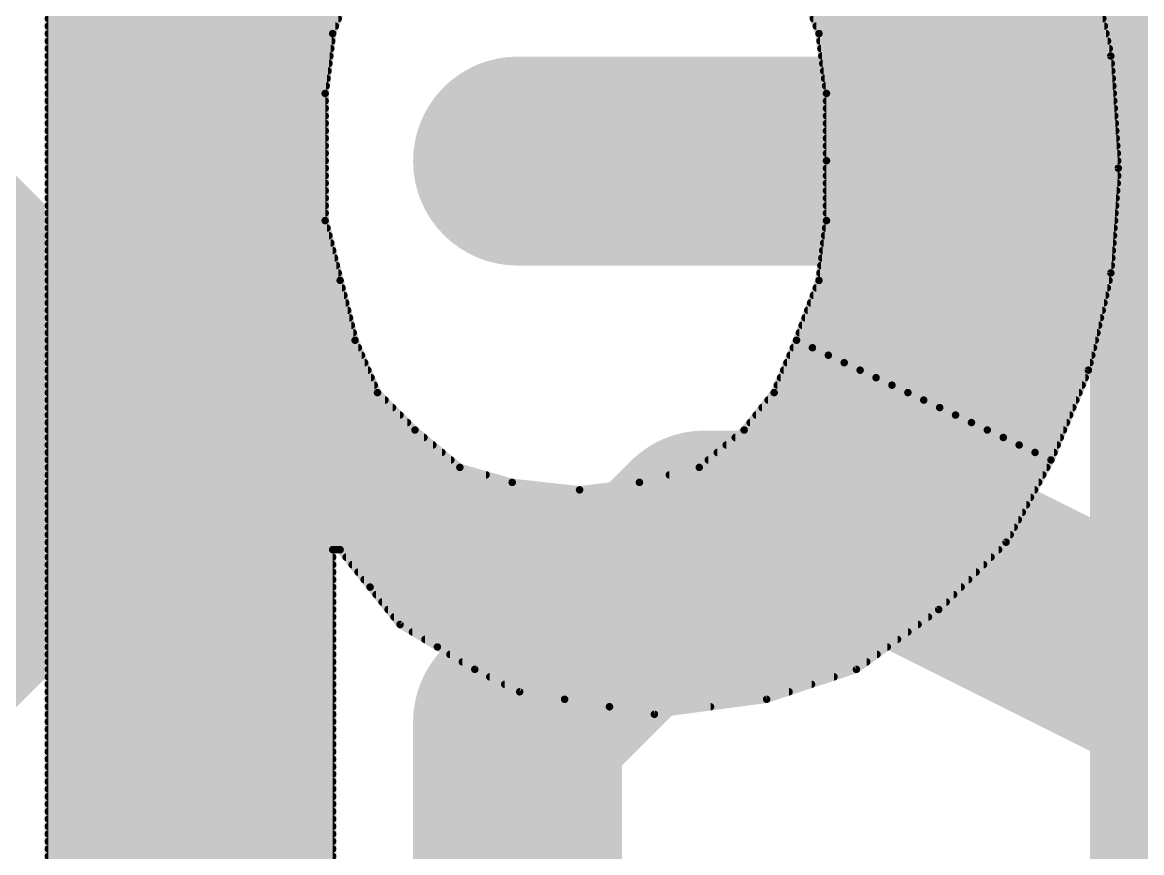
# Model space of a CAD drawing. Extents: x -27 to 80, y -18 to 25.
# Drawn here: x 18.893 to 20.389, y 7.065 to 8.175 of the extents above; entities that cross this region are included whole.
import ezdxf

# ---------------------------------------------------------------- set-up
doc = ezdxf.new("R2010")
doc.units = 0
for name, color, linetype in [('1', 12, 'CONTINUOUS'), ('21', 41, 'CONTINUOUS'), ('22', 40, 'CONTINUOUS')]:
    doc.layers.add(name, color=color, linetype=linetype)

msp = doc.modelspace()

# ---------------------------------------------------------------- linework, layer by layer
at = {"layer": '1', "const_width": 1.016}
msp.add_lwpolyline([(20.828, 0), (20.828, 8.763)], dxfattribs=at)
at = {"layer": '21', "const_width": 0.01}
for points in [[(18.928, 6.79), (18.928, 8.64)], [(20.318, 8.27), (20.348, 8.13)], [(19.338, 8.24), (19.308, 8.16)], [(19.958, 8.16), (19.928, 8.24)], [(18.928, 8.18), (19.3155, 8.18)], [(19.9505, 8.18), (20.3373, 8.18)], [(18.928, 8.17), (19.3117, 8.17)], [(19.9543, 8.17), (20.3394, 8.17)], [(18.928, 8.16), (19.308, 8.16)], [(18.928, 8.15), (19.3068, 8.15)], [(19.308, 8.16), (19.298, 8.08)], [(19.968, 8.08), (19.958, 8.16)], [(19.958, 8.16), (20.3416, 8.16)], [(19.9593, 8.15), (20.3437, 8.15)], [(18.928, 8.14), (19.3055, 8.14)], [(19.9605, 8.14), (20.3459, 8.14)], [(18.928, 8.13), (19.3042, 8.13)], [(18.928, 8.12), (19.303, 8.12)], [(19.9618, 8.13), (20.348, 8.13)], [(19.963, 8.12), (20.3487, 8.12)], [(20.348, 8.13), (20.358, 7.98)], [(18.928, 8.11), (19.3018, 8.11)], [(19.9642, 8.11), (20.3493, 8.11)], [(18.928, 8.1), (19.3005, 8.1)], [(18.928, 8.09), (19.2993, 8.09)], [(19.9655, 8.1), (20.35, 8.1)], [(19.9668, 8.09), (20.3507, 8.09)], [(18.928, 8.08), (19.298, 8.08)], [(19.298, 8.08), (19.298, 7.91)], [(19.968, 7.99), (19.968, 8.08)], [(19.968, 8.08), (20.3513, 8.08)], [(18.928, 8.07), (19.298, 8.07)], [(18.928, 8.06), (19.298, 8.06)], [(19.968, 8.07), (20.352, 8.07)], [(19.968, 8.06), (20.3527, 8.06)], [(18.928, 8.05), (19.298, 8.05)], [(19.968, 8.05), (20.3533, 8.05)], [(18.928, 8.04), (19.298, 8.04)], [(18.928, 8.03), (19.298, 8.03)], [(19.968, 8.04), (20.354, 8.04)], [(19.968, 8.03), (20.3547, 8.03)], [(18.928, 8.02), (19.298, 8.02)], [(19.968, 8.02), (20.3553, 8.02)], [(18.928, 8.01), (19.298, 8.01)], [(18.928, 8), (19.298, 8)], [(19.968, 8.01), (20.356, 8.01)], [(19.968, 8), (20.3567, 8)], [(18.928, 7.99), (19.298, 7.99)], [(19.968, 7.91), (19.968, 7.99)], [(19.968, 7.99), (20.358, 7.98)], [(20.358, 7.98), (19.968, 7.99)], [(19.968, 7.99), (20.3573, 7.99)], [(18.928, 7.98), (19.298, 7.98)], [(18.928, 7.97), (19.298, 7.97)], [(19.968, 7.98), (20.358, 7.98)], [(19.968, 7.97), (20.3573, 7.97)], [(20.358, 7.98), (20.348, 7.84)], [(18.928, 7.96), (19.298, 7.96)], [(19.968, 7.96), (20.3566, 7.96)], [(18.928, 7.95), (19.298, 7.95)], [(18.928, 7.94), (19.298, 7.94)], [(19.968, 7.95), (20.3559, 7.95)], [(19.968, 7.94), (20.3551, 7.94)], [(18.928, 7.93), (19.298, 7.93)], [(19.968, 7.93), (20.3544, 7.93)], [(18.928, 7.92), (19.298, 7.92)], [(18.928, 7.91), (19.298, 7.91)], [(19.298, 7.91), (19.318, 7.83)], [(19.958, 7.83), (19.968, 7.91)], [(19.968, 7.92), (20.3537, 7.92)], [(19.968, 7.91), (20.353, 7.91)], [(18.928, 7.9), (19.3005, 7.9)], [(19.9668, 7.9), (20.3523, 7.9)], [(18.928, 7.89), (19.303, 7.89)], [(18.928, 7.88), (19.3055, 7.88)], [(19.9642, 7.88), (20.3509, 7.88)], [(19.9655, 7.89), (20.3516, 7.89)], [(18.928, 7.87), (19.308, 7.87)], [(19.963, 7.87), (20.3501, 7.87)], [(18.928, 7.86), (19.3105, 7.86)], [(18.928, 7.85), (19.313, 7.85)], [(19.9605, 7.85), (20.3487, 7.85)], [(19.9618, 7.86), (20.3494, 7.86)], [(18.928, 7.84), (19.3155, 7.84)], [(19.9593, 7.84), (20.348, 7.84)], [(20.348, 7.84), (20.318, 7.71)], [(18.928, 7.83), (19.318, 7.83)], [(18.928, 7.82), (19.3205, 7.82)], [(19.318, 7.83), (19.338, 7.75)], [(19.928, 7.75), (19.958, 7.83)], [(19.9543, 7.82), (20.3434, 7.82)], [(19.958, 7.83), (20.3457, 7.83)], [(18.928, 7.81), (19.323, 7.81)], [(19.9505, 7.81), (20.3411, 7.81)], [(18.928, 7.8), (19.3255, 7.8)], [(18.928, 7.79), (19.328, 7.79)], [(19.943, 7.79), (20.3365, 7.79)], [(19.9468, 7.8), (20.3388, 7.8)], [(18.928, 7.78), (19.3305, 7.78)], [(19.9393, 7.78), (20.3342, 7.78)], [(18.928, 7.77), (19.333, 7.77)], [(18.928, 7.76), (19.3355, 7.76)], [(19.9318, 7.76), (20.3295, 7.76)], [(19.9355, 7.77), (20.3318, 7.77)], [(18.928, 7.75), (19.338, 7.75)], [(19.338, 7.75), (19.368, 7.68)], [(19.898, 7.68), (19.928, 7.75)], [(20.268, 7.59), (19.928, 7.75)], [(19.928, 7.75), (20.3272, 7.75)], [(19.928, 7.75), (20.268, 7.59)], [(18.928, 7.74), (19.3423, 7.74)], [(18.928, 7.73), (19.3466, 7.73)], [(19.9194, 7.73), (19.9705, 7.73)], [(19.9237, 7.74), (19.9492, 7.74)], [(19.9492, 7.74), (20.3249, 7.74)], [(19.9705, 7.73), (20.3226, 7.73)], [(18.928, 7.72), (19.3509, 7.72)], [(19.9151, 7.72), (19.9917, 7.72)], [(19.9917, 7.72), (20.3203, 7.72)], [(18.928, 7.71), (19.3551, 7.71)], [(18.928, 7.7), (19.3594, 7.7)], [(19.9066, 7.7), (20.0343, 7.7)], [(19.9109, 7.71), (20.013, 7.71)], [(20.013, 7.71), (20.318, 7.71)], [(20.0343, 7.7), (20.3138, 7.7)], [(20.318, 7.71), (20.268, 7.59)], [(18.928, 7.69), (19.3637, 7.69)], [(19.9023, 7.69), (20.0555, 7.69)], [(20.0555, 7.69), (20.3097, 7.69)], [(18.928, 7.68), (19.368, 7.68)], [(18.928, 7.67), (19.378, 7.67)], [(19.368, 7.68), (19.418, 7.63)], [(19.858, 7.63), (19.898, 7.68)], [(19.89, 7.67), (20.098, 7.67)], [(19.898, 7.68), (20.0768, 7.68)], [(20.0768, 7.68), (20.3055, 7.68)], [(20.098, 7.67), (20.3013, 7.67)], [(18.928, 7.66), (19.388, 7.66)], [(19.882, 7.66), (20.1193, 7.66)], [(20.1193, 7.66), (20.2972, 7.66)], [(18.928, 7.65), (19.398, 7.65)], [(18.928, 7.64), (19.408, 7.64)], [(19.866, 7.64), (20.1618, 7.64)], [(19.874, 7.65), (20.1405, 7.65)], [(20.1405, 7.65), (20.293, 7.65)], [(20.1618, 7.64), (20.2888, 7.64)], [(18.928, 7.63), (19.418, 7.63)], [(19.418, 7.63), (19.478, 7.58)], [(19.798, 7.58), (19.858, 7.63)], [(19.858, 7.63), (20.183, 7.63)], [(20.183, 7.63), (20.2847, 7.63)], [(18.928, 7.62), (19.43, 7.62)], [(18.928, 7.61), (19.442, 7.61)], [(19.834, 7.61), (20.2255, 7.61)], [(19.846, 7.62), (20.2043, 7.62)], [(20.2043, 7.62), (20.2805, 7.62)], [(20.2255, 7.61), (20.2763, 7.61)], [(18.928, 7.6), (19.454, 7.6)], [(19.822, 7.6), (20.2468, 7.6)], [(20.2468, 7.6), (20.2722, 7.6)], [(18.928, 7.59), (19.466, 7.59)], [(18.928, 7.58), (19.478, 7.58)], [(19.478, 7.58), (19.548, 7.56)], [(19.718, 7.56), (19.798, 7.58)], [(19.798, 7.58), (20.2625, 7.58)], [(19.81, 7.59), (20.268, 7.59)], [(20.268, 7.59), (20.208, 7.48)], [(18.928, 7.57), (19.513, 7.57)], [(19.758, 7.57), (20.2571, 7.57)], [(18.928, 7.56), (19.548, 7.56)], [(18.928, 7.55), (19.638, 7.55)], [(19.548, 7.56), (19.638, 7.55)], [(19.638, 7.55), (19.718, 7.56)], [(19.638, 7.55), (20.2462, 7.55)], [(19.718, 7.56), (20.2516, 7.56)], [(18.928, 7.54), (20.2407, 7.54)], [(18.928, 7.53), (20.2353, 7.53)], [(18.928, 7.52), (20.2298, 7.52)], [(18.928, 7.51), (20.2244, 7.51)], [(18.928, 7.5), (20.2189, 7.5)], [(18.928, 7.49), (20.2135, 7.49)], [(18.928, 7.48), (20.208, 7.48)], [(20.208, 7.48), (20.118, 7.39)], [(18.928, 7.47), (20.198, 7.47)], [(18.928, 7.46), (19.308, 7.46)], [(19.318, 7.47), (19.308, 7.47)], [(19.308, 7.47), (19.308, 6.45)], [(19.358, 7.42), (19.318, 7.47)], [(19.326, 7.46), (20.188, 7.46)], [(18.928, 7.45), (19.308, 7.45)], [(19.334, 7.45), (20.178, 7.45)], [(18.928, 7.44), (19.308, 7.44)], [(18.928, 7.43), (19.308, 7.43)], [(19.342, 7.44), (20.168, 7.44)], [(19.35, 7.43), (20.158, 7.43)], [(18.928, 7.42), (19.308, 7.42)], [(19.398, 7.37), (19.358, 7.42)], [(19.358, 7.42), (20.148, 7.42)], [(18.928, 7.41), (19.308, 7.41)], [(18.928, 7.4), (19.308, 7.4)], [(19.366, 7.41), (20.138, 7.41)], [(19.374, 7.4), (20.128, 7.4)], [(18.928, 7.39), (19.308, 7.39)], [(19.382, 7.39), (20.118, 7.39)], [(20.118, 7.39), (20.008, 7.31)], [(18.928, 7.38), (19.308, 7.38)], [(18.928, 7.37), (19.308, 7.37)], [(19.39, 7.38), (20.1043, 7.38)], [(19.448, 7.34), (19.398, 7.37)], [(19.398, 7.37), (20.0905, 7.37)], [(18.928, 7.36), (19.308, 7.36)], [(19.4147, 7.36), (20.0768, 7.36)], [(18.928, 7.35), (19.308, 7.35)], [(18.928, 7.34), (19.308, 7.34)], [(19.4313, 7.35), (20.063, 7.35)], [(19.498, 7.31), (19.448, 7.34)], [(19.448, 7.34), (20.0493, 7.34)], [(18.928, 7.33), (19.308, 7.33)], [(19.4647, 7.33), (20.0355, 7.33)], [(18.928, 7.32), (19.308, 7.32)], [(18.928, 7.31), (19.308, 7.31)], [(19.4813, 7.32), (20.0218, 7.32)], [(19.558, 7.28), (19.498, 7.31)], [(19.498, 7.31), (20.008, 7.31)], [(20.008, 7.31), (19.888, 7.27)], [(18.928, 7.3), (19.308, 7.3)], [(19.518, 7.3), (19.978, 7.3)], [(18.928, 7.29), (19.308, 7.29)], [(18.928, 7.28), (19.308, 7.28)], [(19.538, 7.29), (19.948, 7.29)], [(19.618, 7.27), (19.558, 7.28)], [(19.558, 7.28), (19.918, 7.28)], [(18.928, 7.27), (19.308, 7.27)], [(19.678, 7.26), (19.618, 7.27)], [(19.618, 7.27), (19.888, 7.27)], [(19.888, 7.27), (19.738, 7.25)], [(18.928, 7.26), (19.308, 7.26)], [(18.928, 7.25), (19.308, 7.25)], [(19.738, 7.25), (19.678, 7.26)], [(19.678, 7.26), (19.813, 7.26)], [(18.928, 7.24), (19.308, 7.24)], [(18.928, 7.23), (19.308, 7.23)], [(18.928, 7.22), (19.308, 7.22)], [(18.928, 7.21), (19.308, 7.21)], [(18.928, 7.2), (19.308, 7.2)], [(18.928, 7.19), (19.308, 7.19)], [(18.928, 7.18), (19.308, 7.18)], [(18.928, 7.17), (19.308, 7.17)], [(18.928, 7.16), (19.308, 7.16)], [(18.928, 7.15), (19.308, 7.15)], [(18.928, 7.14), (19.308, 7.14)], [(18.928, 7.13), (19.308, 7.13)], [(18.928, 7.12), (19.308, 7.12)], [(18.928, 7.11), (19.308, 7.11)], [(18.928, 7.1), (19.308, 7.1)], [(18.928, 7.09), (19.308, 7.09)], [(18.928, 7.08), (19.308, 7.08)], [(18.928, 7.07), (19.308, 7.07)], [(18.928, 7.06), (19.308, 7.06)]]:
    msp.add_lwpolyline(points, dxfattribs=at)
at = {"layer": '21', "const_width": 0.005}
for points in [[(18.928, 8.1825, 1), (18.928, 8.1775)], [(19.3155, 8.1775, 1), (19.3155, 8.1825)], [(19.9505, 8.1825, 1), (19.9505, 8.1775)], [(20.3373, 8.1775, 1), (20.3373, 8.1825)], [(18.928, 8.1725, 1), (18.928, 8.1675)], [(19.3117, 8.1675, 1), (19.3117, 8.1725)], [(19.9543, 8.1725, 1), (19.9543, 8.1675)], [(20.3394, 8.1675, 1), (20.3394, 8.1725)], [(18.928, 8.1625, 1), (18.928, 8.1575)], [(18.928, 8.1525, 1), (18.928, 8.1475)], [(19.3105, 8.1597, 1), (19.3055, 8.1603)], [(19.3057, 8.1609, 1), (19.3103, 8.1591)], [(19.3068, 8.1475, 1), (19.3068, 8.1525)], [(19.308, 8.1575, 1), (19.308, 8.1625)], [(19.9605, 8.1603, 1), (19.9555, 8.1597)], [(19.958, 8.1625, 1), (19.958, 8.1575)], [(19.9557, 8.1591, 1), (19.9603, 8.1609)], [(19.9593, 8.1525, 1), (19.9593, 8.1475)], [(20.3416, 8.1575, 1), (20.3416, 8.1625)], [(20.3437, 8.1475, 1), (20.3437, 8.1525)], [(18.928, 8.1425, 1), (18.928, 8.1375)], [(19.3055, 8.1375, 1), (19.3055, 8.1425)], [(19.9605, 8.1425, 1), (19.9605, 8.1375)], [(20.3459, 8.1375, 1), (20.3459, 8.1425)], [(18.928, 8.1325, 1), (18.928, 8.1275)], [(18.928, 8.1225, 1), (18.928, 8.1175)], [(19.303, 8.1175, 1), (19.303, 8.1225)], [(19.3042, 8.1275, 1), (19.3042, 8.1325)], [(19.9618, 8.1325, 1), (19.9618, 8.1275)], [(19.963, 8.1225, 1), (19.963, 8.1175)], [(20.3505, 8.1302, 1), (20.3455, 8.1298)], [(20.3456, 8.1295, 1), (20.3504, 8.1305)], [(20.348, 8.1275, 1), (20.348, 8.1325)], [(20.3487, 8.1175, 1), (20.3487, 8.1225)], [(18.928, 8.1125, 1), (18.928, 8.1075)], [(19.3018, 8.1075, 1), (19.3018, 8.1125)], [(19.9642, 8.1125, 1), (19.9642, 8.1075)], [(20.3493, 8.1075, 1), (20.3493, 8.1125)], [(18.928, 8.1025, 1), (18.928, 8.0975)], [(18.928, 8.0925, 1), (18.928, 8.0875)], [(19.2993, 8.0875, 1), (19.2993, 8.0925)], [(19.3005, 8.0975, 1), (19.3005, 8.1025)], [(19.9655, 8.1025, 1), (19.9655, 8.0975)], [(19.9668, 8.0925, 1), (19.9668, 8.0875)], [(20.35, 8.0975, 1), (20.35, 8.1025)], [(20.3507, 8.0875, 1), (20.3507, 8.0925)], [(18.928, 8.0825, 1), (18.928, 8.0775)], [(19.3005, 8.08, 1), (19.2955, 8.08)], [(19.2955, 8.0803, 1), (19.3005, 8.0797)], [(19.298, 8.0775, 1), (19.298, 8.0825)], [(19.9705, 8.08, 1), (19.9655, 8.08)], [(19.968, 8.0825, 1), (19.968, 8.0775)], [(19.9655, 8.0797, 1), (19.9705, 8.0803)], [(20.3513, 8.0775, 1), (20.3513, 8.0825)], [(18.928, 8.0725, 1), (18.928, 8.0675)], [(18.928, 8.0625, 1), (18.928, 8.0575)], [(19.298, 8.0675, 1), (19.298, 8.0725)], [(19.298, 8.0575, 1), (19.298, 8.0625)], [(19.968, 8.0725, 1), (19.968, 8.0675)], [(19.968, 8.0625, 1), (19.968, 8.0575)], [(20.352, 8.0675, 1), (20.352, 8.0725)], [(20.3527, 8.0575, 1), (20.3527, 8.0625)], [(18.928, 8.0525, 1), (18.928, 8.0475)], [(19.298, 8.0475, 1), (19.298, 8.0525)], [(19.968, 8.0525, 1), (19.968, 8.0475)], [(20.3533, 8.0475, 1), (20.3533, 8.0525)], [(18.928, 8.0425, 1), (18.928, 8.0375)], [(18.928, 8.0325, 1), (18.928, 8.0275)], [(19.298, 8.0375, 1), (19.298, 8.0425)], [(19.298, 8.0275, 1), (19.298, 8.0325)], [(19.968, 8.0425, 1), (19.968, 8.0375)], [(19.968, 8.0325, 1), (19.968, 8.0275)], [(20.354, 8.0375, 1), (20.354, 8.0425)], [(20.3547, 8.0275, 1), (20.3547, 8.0325)], [(18.928, 8.0225, 1), (18.928, 8.0175)], [(19.298, 8.0175, 1), (19.298, 8.0225)], [(19.968, 8.0225, 1), (19.968, 8.0175)], [(20.3553, 8.0175, 1), (20.3553, 8.0225)], [(18.928, 8.0125, 1), (18.928, 8.0075)], [(18.928, 8.0025, 1), (18.928, 7.9975)], [(19.298, 8.0075, 1), (19.298, 8.0125)], [(19.298, 7.9975, 1), (19.298, 8.0025)], [(19.968, 8.0125, 1), (19.968, 8.0075)], [(19.968, 8.0025, 1), (19.968, 7.9975)], [(20.356, 8.0075, 1), (20.356, 8.0125)], [(20.3567, 7.9975, 1), (20.3567, 8.0025)], [(18.928, 7.9925, 1), (18.928, 7.9875)], [(19.298, 7.9875, 1), (19.298, 7.9925)], [(19.9705, 7.99, 1), (19.9655, 7.99)], [(19.9681, 7.9925, 1), (19.9679, 7.9875)], [(19.9681, 7.9925, 1), (19.9679, 7.9875)], [(19.968, 7.9925, 1), (19.968, 7.9875)], [(19.9655, 7.99, 1), (19.9705, 7.99)], [(20.3573, 7.9875, 1), (20.3573, 7.9925)], [(18.928, 7.9825, 1), (18.928, 7.9775)], [(18.928, 7.9725, 1), (18.928, 7.9675)], [(19.298, 7.9775, 1), (19.298, 7.9825)], [(19.298, 7.9675, 1), (19.298, 7.9725)], [(19.968, 7.9825, 1), (19.968, 7.9775)], [(19.968, 7.9725, 1), (19.968, 7.9675)], [(20.3605, 7.9798, 1), (20.3555, 7.9802)], [(20.3555, 7.9798, 1), (20.3605, 7.9802)], [(20.3573, 7.9675, 1), (20.3573, 7.9725)], [(20.3579, 7.9775, 1), (20.3581, 7.9825)], [(20.3579, 7.9775, 1), (20.3581, 7.9825)], [(20.358, 7.9775, 1), (20.358, 7.9825)], [(18.928, 7.9625, 1), (18.928, 7.9575)], [(19.298, 7.9575, 1), (19.298, 7.9625)], [(19.968, 7.9625, 1), (19.968, 7.9575)], [(20.3566, 7.9575, 1), (20.3566, 7.9625)], [(18.928, 7.9525, 1), (18.928, 7.9475)], [(18.928, 7.9425, 1), (18.928, 7.9375)], [(19.298, 7.9475, 1), (19.298, 7.9525)], [(19.298, 7.9375, 1), (19.298, 7.9425)], [(19.968, 7.9525, 1), (19.968, 7.9475)], [(19.968, 7.9425, 1), (19.968, 7.9375)], [(20.3551, 7.9375, 1), (20.3551, 7.9425)], [(20.3559, 7.9475, 1), (20.3559, 7.9525)], [(18.928, 7.9325, 1), (18.928, 7.9275)], [(19.298, 7.9275, 1), (19.298, 7.9325)], [(19.968, 7.9325, 1), (19.968, 7.9275)], [(20.3544, 7.9275, 1), (20.3544, 7.9325)], [(18.928, 7.9225, 1), (18.928, 7.9175)], [(18.928, 7.9125, 1), (18.928, 7.9075)], [(19.3004, 7.9106, 1), (19.2956, 7.9094)], [(19.298, 7.9175, 1), (19.298, 7.9225)], [(19.298, 7.9075, 1), (19.298, 7.9125)], [(19.968, 7.9225, 1), (19.968, 7.9175)], [(19.9705, 7.9097, 1), (19.9655, 7.9103)], [(19.968, 7.9125, 1), (19.968, 7.9075)], [(20.353, 7.9075, 1), (20.353, 7.9125)], [(20.3537, 7.9175, 1), (20.3537, 7.9225)], [(18.928, 7.9025, 1), (18.928, 7.8975)], [(19.2955, 7.91, 1), (19.3005, 7.91)], [(19.3005, 7.8975, 1), (19.3005, 7.9025)], [(19.9668, 7.9025, 1), (19.9668, 7.8975)], [(19.9655, 7.91, 1), (19.9705, 7.91)], [(20.3523, 7.8975, 1), (20.3523, 7.9025)], [(18.928, 7.8925, 1), (18.928, 7.8875)], [(18.928, 7.8825, 1), (18.928, 7.8775)], [(19.303, 7.8875, 1), (19.303, 7.8925)], [(19.3055, 7.8775, 1), (19.3055, 7.8825)], [(19.9642, 7.8825, 1), (19.9642, 7.8775)], [(19.9655, 7.8925, 1), (19.9655, 7.8875)], [(20.3509, 7.8775, 1), (20.3509, 7.8825)], [(20.3516, 7.8875, 1), (20.3516, 7.8925)], [(18.928, 7.8725, 1), (18.928, 7.8675)], [(19.308, 7.8675, 1), (19.308, 7.8725)], [(19.963, 7.8725, 1), (19.963, 7.8675)], [(20.3501, 7.8675, 1), (20.3501, 7.8725)], [(18.928, 7.8625, 1), (18.928, 7.8575)], [(18.928, 7.8525, 1), (18.928, 7.8475)], [(19.3105, 7.8575, 1), (19.3105, 7.8625)], [(19.313, 7.8475, 1), (19.313, 7.8525)], [(19.9605, 7.8525, 1), (19.9605, 7.8475)], [(19.9618, 7.8625, 1), (19.9618, 7.8575)], [(20.3487, 7.8475, 1), (20.3487, 7.8525)], [(20.3494, 7.8575, 1), (20.3494, 7.8625)], [(18.928, 7.8425, 1), (18.928, 7.8375)], [(19.3155, 7.8375, 1), (19.3155, 7.8425)], [(19.9593, 7.8425, 1), (19.9593, 7.8375)], [(20.3455, 7.8402, 1), (20.3505, 7.8398)], [(20.3504, 7.8394, 1), (20.3456, 7.8406)], [(20.348, 7.8375, 1), (20.348, 7.8425)], [(18.928, 7.8325, 1), (18.928, 7.8275)], [(18.928, 7.8225, 1), (18.928, 7.8175)], [(19.3204, 7.8306, 1), (19.3156, 7.8294)], [(19.3156, 7.8294, 1), (19.3204, 7.8306)], [(19.318, 7.8275, 1), (19.318, 7.8325)], [(19.3205, 7.8175, 1), (19.3205, 7.8225)], [(19.9543, 7.8225, 1), (19.9543, 7.8175)], [(19.958, 7.8325, 1), (19.958, 7.8275)], [(19.9555, 7.8303, 1), (19.9605, 7.8297)], [(19.9603, 7.8291, 1), (19.9557, 7.8309)], [(20.3434, 7.8175, 1), (20.3434, 7.8225)], [(20.3457, 7.8275, 1), (20.3457, 7.8325)], [(18.928, 7.8125, 1), (18.928, 7.8075)], [(19.323, 7.8075, 1), (19.323, 7.8125)], [(19.9505, 7.8125, 1), (19.9505, 7.8075)], [(20.3411, 7.8075, 1), (20.3411, 7.8125)], [(18.928, 7.8025, 1), (18.928, 7.7975)], [(18.928, 7.7925, 1), (18.928, 7.7875)], [(19.3255, 7.7975, 1), (19.3255, 7.8025)], [(19.328, 7.7875, 1), (19.328, 7.7925)], [(19.943, 7.7925, 1), (19.943, 7.7875)], [(19.9468, 7.8025, 1), (19.9468, 7.7975)], [(20.3365, 7.7875, 1), (20.3365, 7.7925)], [(20.3388, 7.7975, 1), (20.3388, 7.8025)], [(18.928, 7.7825, 1), (18.928, 7.7775)], [(19.3305, 7.7775, 1), (19.3305, 7.7825)], [(19.9393, 7.7825, 1), (19.9393, 7.7775)], [(20.3342, 7.7775, 1), (20.3342, 7.7825)], [(18.928, 7.7725, 1), (18.928, 7.7675)], [(18.928, 7.7625, 1), (18.928, 7.7575)], [(19.333, 7.7675, 1), (19.333, 7.7725)], [(19.3355, 7.7575, 1), (19.3355, 7.7625)], [(19.9318, 7.7625, 1), (19.9318, 7.7575)], [(19.9355, 7.7725, 1), (19.9355, 7.7675)], [(20.3295, 7.7575, 1), (20.3295, 7.7625)], [(20.3318, 7.7675, 1), (20.3318, 7.7725)], [(18.928, 7.7525, 1), (18.928, 7.7475)], [(19.3403, 7.751, 1), (19.3357, 7.749)], [(19.3356, 7.7494, 1), (19.3404, 7.7506)], [(19.338, 7.7475, 1), (19.338, 7.7525)], [(19.9291, 7.7523, 1), (19.9269, 7.7477)], [(19.928, 7.7525, 1), (19.928, 7.7475)], [(19.9291, 7.7523, 1), (19.9269, 7.7477)], [(19.9257, 7.7509, 1), (19.9303, 7.7491)], [(19.9303, 7.749, 1), (19.9257, 7.751)], [(20.3272, 7.7475, 1), (20.3272, 7.7525)], [(18.928, 7.7425, 1), (18.928, 7.7375)], [(18.928, 7.7325, 1), (18.928, 7.7275)], [(19.3423, 7.7375, 1), (19.3423, 7.7425)], [(19.3466, 7.7275, 1), (19.3466, 7.7325)], [(19.9194, 7.7325, 1), (19.9194, 7.7275)], [(19.9237, 7.7425, 1), (19.9237, 7.7375)], [(19.9492, 7.7425, 1), (19.9492, 7.7375)], [(19.9492, 7.7375, 1), (19.9492, 7.7425)], [(19.9705, 7.7325, 1), (19.9705, 7.7275)], [(19.9705, 7.7275, 1), (19.9705, 7.7325)], [(20.3226, 7.7275, 1), (20.3226, 7.7325)], [(20.3249, 7.7375, 1), (20.3249, 7.7425)], [(18.928, 7.7225, 1), (18.928, 7.7175)], [(19.3509, 7.7175, 1), (19.3509, 7.7225)], [(19.9151, 7.7225, 1), (19.9151, 7.7175)], [(19.9917, 7.7225, 1), (19.9917, 7.7175)], [(19.9917, 7.7175, 1), (19.9917, 7.7225)], [(20.3203, 7.7175, 1), (20.3203, 7.7225)], [(18.928, 7.7125, 1), (18.928, 7.7075)], [(18.928, 7.7025, 1), (18.928, 7.6975)], [(19.3551, 7.7075, 1), (19.3551, 7.7125)], [(19.3594, 7.6975, 1), (19.3594, 7.7025)], [(19.9066, 7.7025, 1), (19.9066, 7.6975)], [(19.9109, 7.7125, 1), (19.9109, 7.7075)], [(20.013, 7.7125, 1), (20.013, 7.7075)], [(20.013, 7.7075, 1), (20.013, 7.7125)], [(20.0343, 7.7025, 1), (20.0343, 7.6975)], [(20.0343, 7.6975, 1), (20.0343, 7.7025)], [(20.3138, 7.6975, 1), (20.3138, 7.7025)], [(20.3156, 7.7106, 1), (20.3204, 7.7094)], [(20.3203, 7.709, 1), (20.3157, 7.711)], [(20.318, 7.7075, 1), (20.318, 7.7125)], [(18.928, 7.6925, 1), (18.928, 7.6875)], [(19.3637, 7.6875, 1), (19.3637, 7.6925)], [(19.9023, 7.6925, 1), (19.9023, 7.6875)], [(20.0555, 7.6925, 1), (20.0555, 7.6875)], [(20.0555, 7.6875, 1), (20.0555, 7.6925)], [(20.3097, 7.6875, 1), (20.3097, 7.6925)], [(18.928, 7.6825, 1), (18.928, 7.6775)], [(18.928, 7.6725, 1), (18.928, 7.6675)], [(19.3698, 7.6818, 1), (19.3662, 7.6782)], [(19.3657, 7.679, 1), (19.3703, 7.681)], [(19.368, 7.6775, 1), (19.368, 7.6825)], [(19.378, 7.6675, 1), (19.378, 7.6725)], [(19.89, 7.6725, 1), (19.89, 7.6675)], [(19.898, 7.6825, 1), (19.898, 7.6775)], [(19.8957, 7.681, 1), (19.9003, 7.679)], [(19.9, 7.6784, 1), (19.896, 7.6816)], [(20.0768, 7.6825, 1), (20.0768, 7.6775)], [(20.0768, 7.6775, 1), (20.0768, 7.6825)], [(20.098, 7.6725, 1), (20.098, 7.6675)], [(20.098, 7.6675, 1), (20.098, 7.6725)], [(20.3013, 7.6675, 1), (20.3013, 7.6725)], [(20.3055, 7.6775, 1), (20.3055, 7.6825)], [(18.928, 7.6625, 1), (18.928, 7.6575)], [(19.388, 7.6575, 1), (19.388, 7.6625)], [(19.882, 7.6625, 1), (19.882, 7.6575)], [(20.1193, 7.6625, 1), (20.1193, 7.6575)], [(20.1193, 7.6575, 1), (20.1193, 7.6625)], [(20.2972, 7.6575, 1), (20.2972, 7.6625)], [(18.928, 7.6525, 1), (18.928, 7.6475)], [(18.928, 7.6425, 1), (18.928, 7.6375)], [(19.398, 7.6475, 1), (19.398, 7.6525)], [(19.408, 7.6375, 1), (19.408, 7.6425)], [(19.866, 7.6425, 1), (19.866, 7.6375)], [(19.874, 7.6525, 1), (19.874, 7.6475)], [(20.1405, 7.6525, 1), (20.1405, 7.6475)], [(20.1405, 7.6475, 1), (20.1405, 7.6525)], [(20.1618, 7.6425, 1), (20.1618, 7.6375)], [(20.1618, 7.6375, 1), (20.1618, 7.6425)], [(20.2888, 7.6375, 1), (20.2888, 7.6425)], [(20.293, 7.6475, 1), (20.293, 7.6525)], [(18.928, 7.6325, 1), (18.928, 7.6275)], [(19.4196, 7.6319, 1), (19.4164, 7.6281)], [(19.4162, 7.6282, 1), (19.4198, 7.6318)], [(19.418, 7.6275, 1), (19.418, 7.6325)], [(19.856, 7.6316, 1), (19.86, 7.6284)], [(19.858, 7.6325, 1), (19.858, 7.6275)], [(19.8596, 7.6281, 1), (19.8564, 7.6319)], [(20.183, 7.6325, 1), (20.183, 7.6275)], [(20.183, 7.6275, 1), (20.183, 7.6325)], [(20.2847, 7.6275, 1), (20.2847, 7.6325)], [(18.928, 7.6225, 1), (18.928, 7.6175)], [(18.928, 7.6125, 1), (18.928, 7.6075)], [(19.43, 7.6175, 1), (19.43, 7.6225)], [(19.442, 7.6075, 1), (19.442, 7.6125)], [(19.834, 7.6125, 1), (19.834, 7.6075)], [(19.846, 7.6225, 1), (19.846, 7.6175)], [(20.2043, 7.6225, 1), (20.2043, 7.6175)], [(20.2043, 7.6175, 1), (20.2043, 7.6225)], [(20.2255, 7.6125, 1), (20.2255, 7.6075)], [(20.2255, 7.6075, 1), (20.2255, 7.6125)], [(20.2763, 7.6075, 1), (20.2763, 7.6125)], [(20.2805, 7.6175, 1), (20.2805, 7.6225)], [(18.928, 7.6025, 1), (18.928, 7.5975)], [(19.454, 7.5975, 1), (19.454, 7.6025)], [(19.822, 7.6025, 1), (19.822, 7.5975)], [(20.2468, 7.6025, 1), (20.2468, 7.5975)], [(20.2468, 7.5975, 1), (20.2468, 7.6025)], [(20.2722, 7.5975, 1), (20.2722, 7.6025)], [(18.928, 7.5925, 1), (18.928, 7.5875)], [(18.928, 7.5825, 1), (18.928, 7.5775)], [(19.466, 7.5875, 1), (19.466, 7.5925)], [(19.4787, 7.5824, 1), (19.4773, 7.5776)], [(19.4764, 7.5781, 1), (19.4796, 7.5819)], [(19.478, 7.5775, 1), (19.478, 7.5825)], [(19.798, 7.5825, 1), (19.798, 7.5775)], [(19.7964, 7.5819, 1), (19.7996, 7.5781)], [(19.7986, 7.5776, 1), (19.7974, 7.5824)], [(19.81, 7.5925, 1), (19.81, 7.5875)], [(20.2625, 7.5775, 1), (20.2625, 7.5825)], [(20.2657, 7.591, 1), (20.2703, 7.589)], [(20.2702, 7.5888, 1), (20.2658, 7.5912)], [(20.2669, 7.5877, 1), (20.2691, 7.5923)], [(20.2669, 7.5877, 1), (20.2691, 7.5923)], [(20.268, 7.5875, 1), (20.268, 7.5925)], [(18.928, 7.5725, 1), (18.928, 7.5675)], [(19.513, 7.5675, 1), (19.513, 7.5725)], [(19.758, 7.5725, 1), (19.758, 7.5675)], [(20.2571, 7.5675, 1), (20.2571, 7.5725)], [(18.928, 7.5625, 1), (18.928, 7.5575)], [(18.928, 7.5525, 1), (18.928, 7.5475)], [(19.5483, 7.5625, 1), (19.5477, 7.5575)], [(19.5473, 7.5576, 1), (19.5487, 7.5624)], [(19.548, 7.5575, 1), (19.548, 7.5625)], [(19.6377, 7.5525, 1), (19.6383, 7.5475)], [(19.638, 7.5525, 1), (19.638, 7.5475)], [(19.6377, 7.5475, 1), (19.6383, 7.5525)], [(19.638, 7.5475, 1), (19.638, 7.5525)], [(19.718, 7.5625, 1), (19.718, 7.5575)], [(19.7174, 7.5624, 1), (19.7186, 7.5576)], [(19.7183, 7.5575, 1), (19.7177, 7.5625)], [(20.2462, 7.5475, 1), (20.2462, 7.5525)], [(20.2516, 7.5575, 1), (20.2516, 7.5625)], [(18.928, 7.5425, 1), (18.928, 7.5375)], [(20.2407, 7.5375, 1), (20.2407, 7.5425)], [(18.928, 7.5325, 1), (18.928, 7.5275)], [(18.928, 7.5225, 1), (18.928, 7.5175)], [(20.2298, 7.5175, 1), (20.2298, 7.5225)], [(20.2353, 7.5275, 1), (20.2353, 7.5325)], [(18.928, 7.5125, 1), (18.928, 7.5075)], [(20.2244, 7.5075, 1), (20.2244, 7.5125)], [(18.928, 7.5025, 1), (18.928, 7.4975)], [(18.928, 7.4925, 1), (18.928, 7.4875)], [(20.2135, 7.4875, 1), (20.2135, 7.4925)], [(20.2189, 7.4975, 1), (20.2189, 7.5025)], [(18.928, 7.4825, 1), (18.928, 7.4775)], [(20.2058, 7.4812, 1), (20.2102, 7.4788)], [(20.2098, 7.4782, 1), (20.2062, 7.4818)], [(20.208, 7.4775, 1), (20.208, 7.4825)], [(18.928, 7.4725, 1), (18.928, 7.4675)], [(18.928, 7.4625, 1), (18.928, 7.4575)], [(19.308, 7.4725, 1), (19.308, 7.4675)], [(19.3105, 7.47, 1), (19.3055, 7.47)], [(19.308, 7.4575, 1), (19.308, 7.4625)], [(19.32, 7.4716, 1), (19.316, 7.4684)], [(19.318, 7.4675, 1), (19.318, 7.4725)], [(19.326, 7.4625, 1), (19.326, 7.4575)], [(20.188, 7.4575, 1), (20.188, 7.4625)], [(20.198, 7.4675, 1), (20.198, 7.4725)], [(18.928, 7.4525, 1), (18.928, 7.4475)], [(19.308, 7.4475, 1), (19.308, 7.4525)], [(19.334, 7.4525, 1), (19.334, 7.4475)], [(20.178, 7.4475, 1), (20.178, 7.4525)], [(18.928, 7.4425, 1), (18.928, 7.4375)], [(18.928, 7.4325, 1), (18.928, 7.4275)], [(19.308, 7.4375, 1), (19.308, 7.4425)], [(19.308, 7.4275, 1), (19.308, 7.4325)], [(19.342, 7.4425, 1), (19.342, 7.4375)], [(19.35, 7.4325, 1), (19.35, 7.4275)], [(20.158, 7.4275, 1), (20.158, 7.4325)], [(20.168, 7.4375, 1), (20.168, 7.4425)], [(18.928, 7.4225, 1), (18.928, 7.4175)], [(19.308, 7.4175, 1), (19.308, 7.4225)], [(19.36, 7.4216, 1), (19.356, 7.4184)], [(19.358, 7.4225, 1), (19.358, 7.4175)], [(19.356, 7.4184, 1), (19.36, 7.4216)], [(20.148, 7.4175, 1), (20.148, 7.4225)], [(18.928, 7.4125, 1), (18.928, 7.4075)], [(18.928, 7.4025, 1), (18.928, 7.3975)], [(19.308, 7.4075, 1), (19.308, 7.4125)], [(19.308, 7.3975, 1), (19.308, 7.4025)], [(19.366, 7.4125, 1), (19.366, 7.4075)], [(19.374, 7.4025, 1), (19.374, 7.3975)], [(20.128, 7.3975, 1), (20.128, 7.4025)], [(20.138, 7.4075, 1), (20.138, 7.4125)], [(18.928, 7.3925, 1), (18.928, 7.3875)], [(19.308, 7.3875, 1), (19.308, 7.3925)], [(19.382, 7.3925, 1), (19.382, 7.3875)], [(20.1162, 7.3918, 1), (20.1198, 7.3882)], [(20.1195, 7.388, 1), (20.1165, 7.392)], [(20.118, 7.3875, 1), (20.118, 7.3925)], [(18.928, 7.3825, 1), (18.928, 7.3775)], [(18.928, 7.3725, 1), (18.928, 7.3675)], [(19.308, 7.3775, 1), (19.308, 7.3825)], [(19.308, 7.3675, 1), (19.308, 7.3725)], [(19.39, 7.3825, 1), (19.39, 7.3775)], [(19.3993, 7.3721, 1), (19.3967, 7.3679)], [(19.398, 7.3725, 1), (19.398, 7.3675)], [(20.0905, 7.3675, 1), (20.0905, 7.3725)], [(20.1043, 7.3775, 1), (20.1043, 7.3825)], [(18.928, 7.3625, 1), (18.928, 7.3575)], [(19.308, 7.3575, 1), (19.308, 7.3625)], [(19.396, 7.3684, 1), (19.4, 7.3716)], [(19.4147, 7.3625, 1), (19.4147, 7.3575)], [(20.0768, 7.3575, 1), (20.0768, 7.3625)], [(18.928, 7.3525, 1), (18.928, 7.3475)], [(18.928, 7.3425, 1), (18.928, 7.3375)], [(19.308, 7.3475, 1), (19.308, 7.3525)], [(19.308, 7.3375, 1), (19.308, 7.3425)], [(19.4313, 7.3525, 1), (19.4313, 7.3475)], [(19.4493, 7.3421, 1), (19.4467, 7.3379)], [(19.448, 7.3425, 1), (19.448, 7.3375)], [(20.0493, 7.3375, 1), (20.0493, 7.3425)], [(20.063, 7.3475, 1), (20.063, 7.3525)], [(18.928, 7.3325, 1), (18.928, 7.3275)], [(19.308, 7.3275, 1), (19.308, 7.3325)], [(19.4467, 7.3379, 1), (19.4493, 7.3421)], [(19.4647, 7.3325, 1), (19.4647, 7.3275)], [(20.0355, 7.3275, 1), (20.0355, 7.3325)], [(18.928, 7.3225, 1), (18.928, 7.3175)], [(18.928, 7.3125, 1), (18.928, 7.3075)], [(19.308, 7.3175, 1), (19.308, 7.3225)], [(19.308, 7.3075, 1), (19.308, 7.3125)], [(19.4813, 7.3225, 1), (19.4813, 7.3175)], [(19.4991, 7.3122, 1), (19.4969, 7.3078)], [(19.498, 7.3125, 1), (19.498, 7.3075)], [(20.0088, 7.3076, 1), (20.0072, 7.3124)], [(20.008, 7.3075, 1), (20.008, 7.3125)], [(20.0218, 7.3175, 1), (20.0218, 7.3225)], [(18.928, 7.3025, 1), (18.928, 7.2975)], [(19.308, 7.2975, 1), (19.308, 7.3025)], [(19.4967, 7.3079, 1), (19.4993, 7.3121)], [(19.518, 7.3025, 1), (19.518, 7.2975)], [(19.978, 7.2975, 1), (19.978, 7.3025)], [(20.0065, 7.312, 1), (20.0095, 7.308)], [(18.928, 7.2925, 1), (18.928, 7.2875)], [(18.928, 7.2825, 1), (18.928, 7.2775)], [(19.308, 7.2875, 1), (19.308, 7.2925)], [(19.308, 7.2775, 1), (19.308, 7.2825)], [(19.538, 7.2925, 1), (19.538, 7.2875)], [(19.5584, 7.2825, 1), (19.5576, 7.2775)], [(19.558, 7.2825, 1), (19.558, 7.2775)], [(19.918, 7.2775, 1), (19.918, 7.2825)], [(19.948, 7.2875, 1), (19.948, 7.2925)], [(18.928, 7.2725, 1), (18.928, 7.2675)], [(19.308, 7.2675, 1), (19.308, 7.2725)], [(19.5569, 7.2778, 1), (19.5591, 7.2822)], [(19.6184, 7.2725, 1), (19.6176, 7.2675)], [(19.618, 7.2725, 1), (19.618, 7.2675)], [(19.6176, 7.2675, 1), (19.6184, 7.2725)], [(19.8872, 7.2724, 1), (19.8888, 7.2676)], [(19.8883, 7.2675, 1), (19.8877, 7.2725)], [(19.888, 7.2675, 1), (19.888, 7.2725)], [(18.928, 7.2625, 1), (18.928, 7.2575)], [(18.928, 7.2525, 1), (18.928, 7.2475)], [(19.308, 7.2575, 1), (19.308, 7.2625)], [(19.308, 7.2475, 1), (19.308, 7.2525)], [(19.6784, 7.2625, 1), (19.6776, 7.2575)], [(19.678, 7.2625, 1), (19.678, 7.2575)], [(19.6776, 7.2575, 1), (19.6784, 7.2625)], [(19.7377, 7.2525, 1), (19.7383, 7.2475)], [(19.7376, 7.2475, 1), (19.7384, 7.2525)], [(19.813, 7.2575, 1), (19.813, 7.2625)], [(18.928, 7.2425, 1), (18.928, 7.2375)], [(19.308, 7.2375, 1), (19.308, 7.2425)], [(18.928, 7.2325, 1), (18.928, 7.2275)], [(18.928, 7.2225, 1), (18.928, 7.2175)], [(19.308, 7.2275, 1), (19.308, 7.2325)], [(19.308, 7.2175, 1), (19.308, 7.2225)], [(18.928, 7.2125, 1), (18.928, 7.2075)], [(19.308, 7.2075, 1), (19.308, 7.2125)], [(18.928, 7.2025, 1), (18.928, 7.1975)], [(19.308, 7.1975, 1), (19.308, 7.2025)], [(18.928, 7.1925, 1), (18.928, 7.1875)], [(18.928, 7.1825, 1), (18.928, 7.1775)], [(19.308, 7.1875, 1), (19.308, 7.1925)], [(19.308, 7.1775, 1), (19.308, 7.1825)], [(18.928, 7.1725, 1), (18.928, 7.1675)], [(19.308, 7.1675, 1), (19.308, 7.1725)], [(18.928, 7.1625, 1), (18.928, 7.1575)], [(18.928, 7.1525, 1), (18.928, 7.1475)], [(19.308, 7.1575, 1), (19.308, 7.1625)], [(19.308, 7.1475, 1), (19.308, 7.1525)], [(18.928, 7.1425, 1), (18.928, 7.1375)], [(19.308, 7.1375, 1), (19.308, 7.1425)], [(18.928, 7.1325, 1), (18.928, 7.1275)], [(18.928, 7.1225, 1), (18.928, 7.1175)], [(19.308, 7.1275, 1), (19.308, 7.1325)], [(19.308, 7.1175, 1), (19.308, 7.1225)], [(18.928, 7.1125, 1), (18.928, 7.1075)], [(19.308, 7.1075, 1), (19.308, 7.1125)], [(18.928, 7.1025, 1), (18.928, 7.0975)], [(18.928, 7.0925, 1), (18.928, 7.0875)], [(19.308, 7.0975, 1), (19.308, 7.1025)], [(19.308, 7.0875, 1), (19.308, 7.0925)], [(18.928, 7.0825, 1), (18.928, 7.0775)], [(19.308, 7.0775, 1), (19.308, 7.0825)], [(18.928, 7.0725, 1), (18.928, 7.0675)], [(18.928, 7.0625, 1), (18.928, 7.0575)], [(19.308, 7.0675, 1), (19.308, 7.0725)], [(19.308, 7.0575, 1), (19.308, 7.0625)]]:
    msp.add_lwpolyline(points, format="xyb", dxfattribs=at)
at = {"layer": '22', "const_width": 0.2794}
for points in [[(18.6679, 7.9896), (18.9179, 7.7396)], [(19.5552, 7.9896), (20.5551, 7.9896)], [(18.9179, 7.7396), (18.9179, 7.4896)], [(18.9179, 7.4896), (18.6679, 7.2396)], [(19.8051, 7.4896), (19.5552, 7.2396)], [(20.0551, 7.4896), (19.8051, 7.4896)], [(20.5551, 7.2396), (20.0551, 7.4896)], [(19.5552, 7.2396), (19.5552, 6.7397)]]:
    msp.add_lwpolyline(points, dxfattribs=at)
at = {"layer": '22', "const_width": 0.1397}
for points in [[(19.5552, 8.0594, 1), (19.5552, 7.9197)], [(18.9878, 7.7396, 1), (18.8481, 7.7396)], [(18.8685, 7.6902, 1), (18.9673, 7.789)], [(18.9673, 7.4402, 1), (18.8685, 7.539)], [(19.8051, 7.5595, 1), (19.8051, 7.4198)], [(19.8545, 7.4402, 1), (19.7557, 7.539)], [(20.0864, 7.5521, 1), (20.0239, 7.4271)], [(20.0551, 7.4198, 1), (20.0551, 7.5595)], [(18.8481, 7.4896, 1), (18.9878, 7.4896)], [(19.625, 7.2396, 1), (19.4853, 7.2396)], [(19.5058, 7.289, 1), (19.6046, 7.1902)]]:
    msp.add_lwpolyline(points, format="xyb", dxfattribs=at)

doc.saveas('drawing.dxf')
